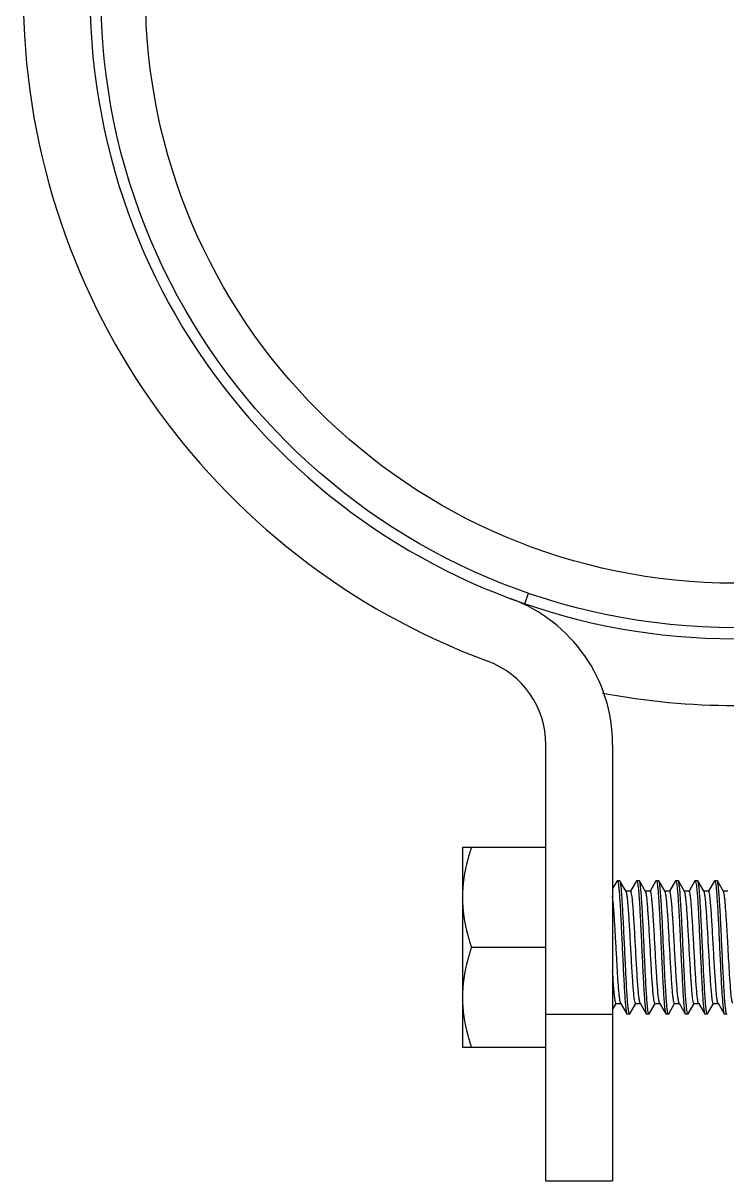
# Model space of a CAD drawing. Extents: x 27938 to 650306, y -92720 to 1524912.
# Drawn here: x 319024 to 319759, y 803491 to 804700 of the extents above; entities that cross this region are included whole.
import ezdxf

# ---------------------------------------------------------------- set-up
doc = ezdxf.new("R2010")
doc.units = 0
doc.header["$LTSCALE"] = 1000
doc.header["$MEASUREMENT"] = 0

msp = doc.modelspace()

# ---------------------------------------------------------------- linework, layer by layer
at = {"linetype": 'Continuous'}
for p, q in [((319547.8, 804093.8), (319551.6, 804104.8)), ((319569.7, 803490.8), (319569.7, 803946.5)), ((319639.4, 803946.5), (319639.4, 803490.8)), ((319482.6, 803839.3), (319569.7, 803839.3)), ((319482.6, 803839.3), (319482.6, 803630.2)), ((319644.1, 803804.2), (319639.4, 803796.1)), ((319644.1, 803804.2), (319644.3, 803804.4)), ((319646.9, 803804.4), (319644.3, 803804.4)), ((319646.9, 803804.4), (319644.3, 803804.4)), ((319644.3, 803804.4), (319644.4, 803804.4)), ((319647.1, 803804.2), (319646.9, 803804.4)), ((319653.6, 803793.1), (319647.1, 803804.2)), ((319664.4, 803804.2), (319658.2, 803793.4)), ((319664.4, 803804.2), (319664.7, 803804.4)), ((319667.2, 803804.4), (319664.7, 803804.4)), ((319667.2, 803804.4), (319664.7, 803804.4)), ((319664.7, 803804.4), (319664.7, 803804.4)), ((319667.5, 803804.2), (319667.2, 803804.4)), ((319673.9, 803793.1), (319667.5, 803804.2)), ((319684.7, 803804.2), (319678.5, 803793.4)), ((319684.7, 803804.2), (319685, 803804.4)), ((319687.5, 803804.4), (319685, 803804.4)), ((319687.5, 803804.4), (319685, 803804.4)), ((319685, 803804.4), (319685, 803804.4)), ((319687.8, 803804.2), (319687.5, 803804.4)), ((319694.2, 803793.1), (319687.8, 803804.2)), ((319705.1, 803804.2), (319698.8, 803793.4)), ((319705.1, 803804.2), (319705.3, 803804.4)), ((319707.9, 803804.4), (319705.3, 803804.4)), ((319707.9, 803804.4), (319705.3, 803804.4)), ((319705.3, 803804.4), (319705.4, 803804.4)), ((319708.1, 803804.2), (319707.9, 803804.4)), ((319714.6, 803793.1), (319708.1, 803804.2)), ((319725.4, 803804.2), (319719.2, 803793.4)), ((319725.4, 803804.2), (319725.7, 803804.4)), ((319728.2, 803804.4), (319725.7, 803804.4)), ((319728.2, 803804.4), (319725.7, 803804.4)), ((319725.7, 803804.4), (319725.7, 803804.4)), ((319728.5, 803804.2), (319728.2, 803804.4)), ((319734.9, 803793.1), (319728.5, 803804.2)), ((319745.7, 803804.2), (319739.5, 803793.4)), ((319745.7, 803804.2), (319746, 803804.4)), ((319748.5, 803804.4), (319746, 803804.4)), ((319748.5, 803804.4), (319746, 803804.4)), ((319746, 803804.4), (319746, 803804.4)), ((319748.8, 803804.2), (319748.5, 803804.4)), ((319755.2, 803793.1), (319748.8, 803804.2)), ((319658.3, 803793.4), (319653.4, 803793.4)), ((319678.6, 803793.4), (319673.7, 803793.4)), ((319699, 803793.4), (319694.1, 803793.4)), ((319694.4, 803792.8), (319694.2, 803793.1)), ((319719.3, 803793.4), (319714.4, 803793.4)), ((319739.6, 803793.4), (319734.7, 803793.4)), ((319759.9, 803793.4), (319755.1, 803793.4)), ((319569.7, 803734.7), (319491.9, 803734.7)), ((319639.4, 803669.4), (319643.2, 803676)), ((319643.1, 803676.1), (319648, 803676.1)), ((319647.8, 803676.3), (319654.3, 803665.2)), ((319657.3, 803665.2), (319663.5, 803676)), ((319663.4, 803676.1), (319668.3, 803676.1)), ((319668.2, 803676.3), (319674.6, 803665.2)), ((319677.6, 803665.2), (319683.9, 803676)), ((319683.8, 803676.1), (319688.6, 803676.1)), ((319688.5, 803676.3), (319694.9, 803665.2)), ((319698, 803665.2), (319704.2, 803676)), ((319704.1, 803676.1), (319709, 803676.1)), ((319708.8, 803676.3), (319715.2, 803665.2)), ((319718.3, 803665.2), (319724.5, 803676)), ((319724.4, 803676.1), (319729.3, 803676.1)), ((319729.1, 803676.3), (319735.6, 803665.2)), ((319738.6, 803665.2), (319744.9, 803676)), ((319744.7, 803676.1), (319749.6, 803676.1)), ((319749.5, 803676.3), (319755.9, 803665.2)), ((319569.7, 803665), (319639.4, 803665)), ((319654.3, 803665.2), (319654.5, 803665)), ((319657.1, 803665), (319654.5, 803665)), ((319657.1, 803665), (319654.5, 803665)), ((319657.1, 803665), (319657, 803665)), ((319657.3, 803665.2), (319657.1, 803665)), ((319674.6, 803665.2), (319674.8, 803665)), ((319677.4, 803665), (319674.8, 803665)), ((319677.4, 803665), (319674.8, 803665)), ((319677.4, 803665), (319677.3, 803665)), ((319677.6, 803665.2), (319677.4, 803665)), ((319694.9, 803665.2), (319695.2, 803665)), ((319697.7, 803665), (319695.2, 803665)), ((319697.7, 803665), (319695.2, 803665)), ((319698, 803665.2), (319697.7, 803665)), ((319697.7, 803665), (319697.7, 803665)), ((319715.2, 803665.2), (319715.5, 803665)), ((319718, 803665), (319715.5, 803665)), ((319718, 803665), (319715.5, 803665)), ((319718.3, 803665.2), (319718, 803665)), ((319718, 803665), (319718, 803665)), ((319735.6, 803665.2), (319735.8, 803665)), ((319738.4, 803665), (319735.8, 803665)), ((319738.4, 803665), (319735.8, 803665)), ((319738.4, 803665), (319738.3, 803665)), ((319738.6, 803665.2), (319738.4, 803665)), ((319755.9, 803665.2), (319756.2, 803665)), ((319758.4, 803665), (319756.2, 803665)), ((319758.4, 803665), (319756.2, 803665)), ((319758.5, 803665.1), (319758.4, 803665.3)), ((319759, 803665.2), (319758.7, 803665)), ((319569.7, 803630.2), (319482.6, 803630.2)), ((319569.7, 803490.8), (319639.4, 803490.8))]:
    msp.add_line(p, q, dxfattribs=at)
for radius in [662.1, 615.6]:
    msp.add_circle((319767.2, 804730.8), radius, dxfattribs=at)
for centre, radius, start, end in [((319767.2, 804730.8), 743.4, 110.3175, 249.6825), ((319767.2, 804730.8), 673.7, 109, 71), ((319476.8, 803946.5), 162.6, 0, 69.6825), ((319476.8, 803946.5), 92.9, 0, 69.6825), ((319767.2, 804730.8), 743.4, 259.2619, 280.7381)]:
    msp.add_arc(centre, radius, start, end, dxfattribs=at)
for points, knots in [([(319491.9, 803839.3), (319490.5, 803835), (319485.4, 803818.1), (319482.6, 803800.3), (319482.6, 803787)], [0, 0, 0, 0, 0.251892, 1, 1, 1, 1]), ([(319644.4, 803804.4), (319644.4, 803804.4), (319644.7, 803804.2), (319644.7, 803803.9), (319644.8, 803803.7)], [0, 0, 0, 0, 0.146246, 1, 1, 1, 1]), ([(319644.8, 803803.7), (319645.1, 803802.7), (319645.5, 803800), (319646.1, 803794.9), (319646.6, 803787.8), (319647.5, 803775.1), (319648.4, 803756.4), (319649.5, 803732.5), (319650.5, 803712.2), (319651.3, 803697), (319651.8, 803687.1), (319652.4, 803678.9), (319652.9, 803672.5), (319653.6, 803668.2), (319653.9, 803665.9), (319654.3, 803665.2)], [0, 0, 0, 0, 0.021868, 0.059293, 0.111148, 0.175758, 0.334416, 0.514504, 0.692433, 0.773207, 0.844889, 0.905123, 0.951944, 0.983855, 1, 1, 1, 1]), ([(319656.6, 803665.8), (319656.3, 803666.7), (319655.9, 803669.5), (319655.3, 803674.6), (319654.8, 803681.7), (319653.9, 803694.4), (319653, 803713), (319651.9, 803736.9), (319650.9, 803757.2), (319650.1, 803772.5), (319649.6, 803782.3), (319649, 803790.5), (319648.5, 803797), (319647.8, 803801.3), (319647.5, 803803.5), (319647.1, 803804.2)], [0, 0, 0, 0, 0.021893, 0.059337, 0.111209, 0.175831, 0.334488, 0.514558, 0.692467, 0.773229, 0.8449, 0.905129, 0.951948, 0.983856, 1, 1, 1, 1]), ([(319664.7, 803804.4), (319664.8, 803804.4), (319665, 803804.2), (319665.1, 803803.9), (319665.1, 803803.7)], [0, 0, 0, 0, 0.147522, 1, 1, 1, 1]), ([(319665.1, 803803.7), (319665.4, 803802.7), (319665.8, 803800), (319666.4, 803794.9), (319667, 803787.9), (319667.8, 803775.2), (319668.7, 803756.5), (319669.9, 803732.6), (319670.8, 803712.3), (319671.6, 803697), (319672.2, 803687.2), (319672.8, 803678.9), (319673.3, 803672.5), (319673.9, 803668.2), (319674.2, 803665.9), (319674.6, 803665.2)], [0, 0, 0, 0, 0.02168, 0.058952, 0.110694, 0.175227, 0.333837, 0.514005, 0.692077, 0.772934, 0.8447, 0.905011, 0.95189, 0.983838, 1, 1, 1, 1]), ([(319676.9, 803665.8), (319676.6, 803666.7), (319676.2, 803669.5), (319675.6, 803674.6), (319675.1, 803681.7), (319674.3, 803694.4), (319673.3, 803713), (319672.2, 803736.9), (319671.3, 803757.2), (319670.5, 803772.5), (319669.9, 803782.3), (319669.3, 803790.5), (319668.8, 803797), (319668.2, 803801.3), (319667.9, 803803.5), (319667.5, 803804.2)], [0, 0, 0, 0, 0.021869, 0.059298, 0.111159, 0.175773, 0.334425, 0.514513, 0.692436, 0.773203, 0.844885, 0.905123, 0.951945, 0.983855, 1, 1, 1, 1]), ([(319685, 803804.4), (319685.1, 803804.4), (319685.3, 803804.2), (319685.4, 803803.9), (319685.5, 803803.7)], [0, 0, 0, 0, 0.146192, 1, 1, 1, 1]), ([(319685.5, 803803.7), (319685.8, 803802.7), (319686.2, 803800), (319686.8, 803794.9), (319687.3, 803787.8), (319688.1, 803775.1), (319689.1, 803756.4), (319690.2, 803732.5), (319691.1, 803712.2), (319691.9, 803697), (319692.5, 803687.1), (319693.1, 803678.9), (319693.6, 803672.5), (319694.2, 803668.2), (319694.5, 803665.9), (319694.9, 803665.2)], [0, 0, 0, 0, 0.021875, 0.059308, 0.111172, 0.175789, 0.334441, 0.514524, 0.692444, 0.773209, 0.844888, 0.905124, 0.951946, 0.983855, 1, 1, 1, 1]), ([(319697.2, 803665.7), (319696.9, 803666.7), (319696.5, 803669.4), (319696, 803674.5), (319695.4, 803681.6), (319694.6, 803694.3), (319693.6, 803712.9), (319692.5, 803736.8), (319691.6, 803757.1), (319690.8, 803772.4), (319690.2, 803782.3), (319689.6, 803790.5), (319689.1, 803797), (319688.5, 803801.3), (319688.2, 803803.5), (319687.8, 803804.2)], [0, 0, 0, 0, 0.021696, 0.058981, 0.110733, 0.175273, 0.333889, 0.51405, 0.692109, 0.772959, 0.844718, 0.905021, 0.951895, 0.98384, 1, 1, 1, 1]), ([(319705.4, 803804.4), (319705.4, 803804.4), (319705.7, 803804.2), (319705.7, 803803.9), (319705.8, 803803.7)], [0, 0, 0, 0, 0.146067, 1, 1, 1, 1]), ([(319705.8, 803803.7), (319706.1, 803802.7), (319706.5, 803800), (319707.1, 803794.9), (319707.6, 803787.8), (319708.5, 803775.1), (319709.4, 803756.4), (319710.5, 803732.5), (319711.5, 803712.2), (319712.3, 803697), (319712.8, 803687.1), (319713.4, 803678.9), (319713.9, 803672.5), (319714.5, 803668.2), (319714.9, 803665.9), (319715.2, 803665.2)], [0, 0, 0, 0, 0.021894, 0.059339, 0.111212, 0.175833, 0.334492, 0.514561, 0.69247, 0.773231, 0.844902, 0.905131, 0.951948, 0.983856, 1, 1, 1, 1]), ([(319717.6, 803665.8), (319717.3, 803666.7), (319716.9, 803669.5), (319716.3, 803674.6), (319715.7, 803681.7), (319714.9, 803694.4), (319714, 803713), (319712.9, 803736.9), (319711.9, 803757.2), (319711.1, 803772.5), (319710.5, 803782.3), (319710, 803790.5), (319709.4, 803797), (319708.8, 803801.3), (319708.5, 803803.5), (319708.1, 803804.2)], [0, 0, 0, 0, 0.021872, 0.059299, 0.111157, 0.175768, 0.334426, 0.51451, 0.692437, 0.773209, 0.84489, 0.905124, 0.951944, 0.983855, 1, 1, 1, 1]), ([(319725.7, 803804.4), (319725.7, 803804.4), (319726, 803804.2), (319726.1, 803803.9), (319726.1, 803803.7)], [0, 0, 0, 0, 0.14652, 1, 1, 1, 1]), ([(319726.1, 803803.7), (319726.4, 803802.7), (319726.8, 803800), (319727.4, 803794.9), (319728, 803787.8), (319728.8, 803775.1), (319729.7, 803756.4), (319730.8, 803732.5), (319731.8, 803712.3), (319732.6, 803697), (319733.2, 803687.1), (319733.7, 803678.9), (319734.3, 803672.5), (319734.9, 803668.2), (319735.2, 803665.9), (319735.6, 803665.2)], [0, 0, 0, 0, 0.021827, 0.05922, 0.111051, 0.175644, 0.334293, 0.514399, 0.692358, 0.77315, 0.84485, 0.9051, 0.951933, 0.983851, 1, 1, 1, 1]), ([(319737.9, 803665.8), (319737.6, 803666.7), (319737.2, 803669.5), (319736.6, 803674.6), (319736.1, 803681.7), (319735.2, 803694.4), (319734.3, 803713), (319733.2, 803736.9), (319732.2, 803757.2), (319731.4, 803772.5), (319730.9, 803782.3), (319730.3, 803790.5), (319729.8, 803797), (319729.2, 803801.3), (319728.8, 803803.5), (319728.5, 803804.2)], [0, 0, 0, 0, 0.021888, 0.05933, 0.1112, 0.17582, 0.334476, 0.514549, 0.692461, 0.773223, 0.844896, 0.905127, 0.951947, 0.983856, 1, 1, 1, 1]), ([(319746, 803804.4), (319746.1, 803804.4), (319746.3, 803804.2), (319746.4, 803803.9), (319746.5, 803803.7)], [0, 0, 0, 0, 0.147302, 1, 1, 1, 1]), ([(319746.5, 803803.7), (319746.8, 803802.7), (319747.2, 803800), (319747.7, 803794.9), (319748.3, 803787.8), (319749.1, 803775.1), (319750.1, 803756.5), (319751.2, 803732.6), (319752.1, 803712.3), (319752.9, 803697), (319753.5, 803687.2), (319754.1, 803678.9), (319754.6, 803672.5), (319755.2, 803668.2), (319755.5, 803665.9), (319755.9, 803665.2)], [0, 0, 0, 0, 0.021712, 0.059011, 0.110774, 0.175321, 0.333937, 0.514091, 0.692138, 0.77298, 0.844732, 0.90503, 0.9519, 0.983841, 1, 1, 1, 1]), ([(319758.4, 803665.3), (319758, 803666.1), (319757.7, 803668.5), (319757.1, 803673.1), (319756.5, 803679.9), (319755.9, 803688.5), (319755.4, 803698.8), (319754.5, 803714.5), (319753.6, 803735.2), (319752.6, 803755.9), (319751.8, 803771.5), (319751.2, 803781.6), (319750.6, 803790.1), (319750.1, 803796.8), (319749.5, 803801.2), (319749.2, 803803.5), (319748.8, 803804.2)], [0, 0, 0, 0, 0.017781, 0.051792, 0.101046, 0.163901, 0.238227, 0.321493, 0.50325, 0.684515, 0.767186, 0.840711, 0.902583, 0.950706, 0.983484, 1, 1, 1, 1]), ([(319482.6, 803787), (319482.6, 803773.7), (319485.4, 803755.9), (319490.5, 803739), (319491.9, 803734.7)], [0, 0, 0, 0, 0.748108, 1, 1, 1, 1]), ([(319647.8, 803676.3), (319647.5, 803676.8), (319647.2, 803678.5), (319646.7, 803681.6), (319646.2, 803686.2), (319645.4, 803694.6), (319644.6, 803707.6), (319643.6, 803724.9), (319642.6, 803743.2), (319641.6, 803760.6), (319640.6, 803775.4), (319639.9, 803784.1), (319639.4, 803787.7)], [0, 0, 0, 0, 0.015697, 0.044446, 0.085716, 0.138485, 0.272802, 0.433446, 0.603652, 0.765638, 0.902498, 1, 1, 1, 1]), ([(319663.4, 803676.1), (319663.3, 803676.1), (319663, 803676.5), (319662.6, 803677.8), (319662, 803680.9), (319661.5, 803685.9), (319660.9, 803692.8), (319660.3, 803701.1), (319659.7, 803710.6), (319659.1, 803721.1), (319658.3, 803735.6), (319657.5, 803750), (319656.7, 803763.7), (319656.1, 803772.7), (319655.5, 803780.3), (319654.9, 803786.3), (319654.3, 803790.3), (319653.9, 803792.5), (319653.6, 803793.1)], [0, 0, 0, 0, 0.003456, 0.010692, 0.037889, 0.081613, 0.140407, 0.212192, 0.2944, 0.384075, 0.47799, 0.664972, 0.751304, 0.828651, 0.894236, 0.945722, 0.981321, 1, 1, 1, 1]), ([(319668.2, 803676.3), (319667.8, 803677), (319667.4, 803679.1), (319666.8, 803683.2), (319666.2, 803689.2), (319665.6, 803696.8), (319665, 803705.7), (319664.2, 803719.5), (319663.4, 803733.9), (319662.6, 803748.4), (319662, 803758.8), (319661.4, 803768.3), (319660.8, 803776.7), (319660.2, 803783.5), (319659.7, 803788.5), (319659.1, 803791.6), (319658.7, 803793), (319658.4, 803793.4), (319658.3, 803793.4)], [0, 0, 0, 0, 0.01868, 0.054278, 0.105764, 0.171348, 0.248694, 0.335026, 0.52201, 0.615925, 0.705601, 0.787808, 0.859593, 0.918386, 0.962109, 0.989306, 0.996546, 1, 1, 1, 1]), ([(319683.8, 803676.1), (319683.6, 803676.1), (319683.3, 803676.5), (319682.9, 803677.8), (319682.4, 803680.9), (319681.8, 803685.9), (319681.2, 803692.8), (319680.6, 803701.1), (319680, 803710.6), (319679.4, 803721.1), (319678.6, 803735.6), (319677.8, 803750), (319677, 803763.7), (319676.4, 803772.7), (319675.8, 803780.3), (319675.3, 803786.3), (319674.6, 803790.3), (319674.3, 803792.5), (319673.9, 803793.1)], [0, 0, 0, 0, 0.003455, 0.010693, 0.037891, 0.081614, 0.140407, 0.212192, 0.2944, 0.384075, 0.47799, 0.664974, 0.751306, 0.828653, 0.894237, 0.945722, 0.98132, 1, 1, 1, 1]), ([(319688.5, 803676.3), (319688.1, 803677), (319687.8, 803679.1), (319687.1, 803683.2), (319686.6, 803689.2), (319686, 803696.8), (319685.4, 803705.7), (319684.5, 803719.5), (319683.8, 803733.9), (319683, 803748.4), (319682.4, 803758.8), (319681.8, 803768.3), (319681.2, 803776.7), (319680.6, 803783.5), (319680, 803788.5), (319679.5, 803791.6), (319679.1, 803793), (319678.8, 803793.4), (319678.6, 803793.4)], [0, 0, 0, 0, 0.018679, 0.054277, 0.105763, 0.171348, 0.248695, 0.335027, 0.52201, 0.615925, 0.7056, 0.787807, 0.859593, 0.918386, 0.96211, 0.989308, 0.996544, 1, 1, 1, 1]), ([(319704.1, 803676.1), (319703.9, 803676.1), (319703.7, 803676.5), (319703.3, 803677.8), (319702.7, 803680.8), (319702.2, 803685.7), (319701.6, 803692.4), (319701, 803700.5), (319700.4, 803709.9), (319699.8, 803720.1), (319699, 803734.4), (319698.1, 803751.7), (319697.1, 803768), (319696.2, 803779.1), (319695.7, 803785.3), (319695.1, 803789.7), (319694.7, 803792.1), (319694.4, 803792.8)], [0, 0, 0, 0, 0.003398, 0.010481, 0.037063, 0.079811, 0.137346, 0.207687, 0.288384, 0.376611, 0.469274, 0.654855, 0.819309, 0.886268, 0.939811, 0.978111, 1, 1, 1, 1]), ([(319708.8, 803676.3), (319708.4, 803677), (319708.1, 803679.1), (319707.5, 803683.2), (319706.9, 803689.2), (319706.3, 803696.8), (319705.7, 803705.7), (319704.9, 803719.5), (319704.1, 803733.9), (319703.3, 803748.4), (319702.7, 803758.8), (319702.1, 803768.3), (319701.5, 803776.7), (319700.9, 803783.5), (319700.3, 803788.5), (319699.8, 803791.6), (319699.4, 803793), (319699.1, 803793.4), (319699, 803793.4)], [0, 0, 0, 0, 0.01868, 0.054279, 0.105766, 0.17135, 0.248697, 0.335029, 0.522011, 0.615926, 0.705601, 0.78781, 0.859595, 0.918388, 0.962111, 0.989307, 0.996546, 1, 1, 1, 1]), ([(319724.4, 803676.1), (319724.3, 803676.1), (319724, 803676.5), (319723.6, 803677.8), (319723, 803680.9), (319722.5, 803685.9), (319721.9, 803692.8), (319721.3, 803701.1), (319720.7, 803710.6), (319720.1, 803721.1), (319719.3, 803735.6), (319718.5, 803750), (319717.7, 803763.7), (319717.1, 803772.7), (319716.5, 803780.3), (319715.9, 803786.3), (319715.3, 803790.3), (319714.9, 803792.5), (319714.6, 803793.1)], [0, 0, 0, 0, 0.003456, 0.010692, 0.037889, 0.081613, 0.140406, 0.212192, 0.294399, 0.384075, 0.477989, 0.664972, 0.751304, 0.828651, 0.894236, 0.945722, 0.981321, 1, 1, 1, 1]), ([(319728.9, 803676.9), (319728.6, 803677.8), (319728.2, 803680.4), (319727.6, 803685), (319727, 803691.4), (319726.2, 803702.6), (319725.2, 803718.9), (319724.3, 803736.1), (319723.5, 803750.2), (319722.9, 803760.3), (319722.3, 803769.5), (319721.8, 803777.4), (319721.2, 803784), (319720.6, 803788.7), (319720.1, 803791.7), (319719.7, 803793), (319719.4, 803793.4), (319719.3, 803793.4)], [0, 0, 0, 0, 0.024737, 0.065402, 0.120735, 0.188882, 0.353983, 0.53832, 0.629884, 0.716845, 0.796224, 0.865309, 0.92175, 0.963653, 0.989702, 0.996649, 1, 1, 1, 1]), ([(319744.7, 803676.1), (319744.6, 803676.1), (319744.3, 803676.5), (319743.9, 803677.8), (319743.4, 803680.9), (319742.8, 803685.9), (319742.2, 803692.8), (319741.6, 803701.1), (319741, 803710.6), (319740.4, 803721.1), (319739.6, 803735.6), (319738.8, 803750), (319738, 803763.7), (319737.4, 803772.7), (319736.8, 803780.3), (319736.2, 803786.3), (319735.6, 803790.3), (319735.2, 803792.5), (319734.9, 803793.1)], [0, 0, 0, 0, 0.003456, 0.010693, 0.037891, 0.081614, 0.140408, 0.212193, 0.2944, 0.384075, 0.47799, 0.664974, 0.751306, 0.828653, 0.894237, 0.945723, 0.981321, 1, 1, 1, 1]), ([(319749.5, 803676.3), (319749.1, 803677), (319748.7, 803679.1), (319748.1, 803683.2), (319747.6, 803689.2), (319747, 803696.8), (319746.4, 803705.7), (319745.5, 803719.5), (319744.7, 803733.9), (319743.9, 803748.4), (319743.3, 803758.8), (319742.7, 803768.3), (319742.1, 803776.7), (319741.5, 803783.5), (319741, 803788.5), (319740.4, 803791.6), (319740, 803793), (319739.8, 803793.4), (319739.6, 803793.4)], [0, 0, 0, 0, 0.018679, 0.054277, 0.105763, 0.171348, 0.248694, 0.335027, 0.52201, 0.615925, 0.7056, 0.787807, 0.859592, 0.918386, 0.96211, 0.989307, 0.996544, 1, 1, 1, 1]), ([(319764.8, 803676.3), (319764.4, 803676.9), (319764, 803679), (319763.4, 803682.8), (319762.9, 803688.5), (319761.8, 803702.4), (319760.8, 803719.8), (319759.7, 803740), (319758.8, 803755.3), (319758, 803769.1), (319757.2, 803779.1), (319756.6, 803785.6), (319756.2, 803789), (319755.8, 803791.4), (319755.4, 803792.7), (319755.2, 803793.1)], [0, 0, 0, 0, 0.017852, 0.051664, 0.100534, 0.162875, 0.407985, 0.545976, 0.68048, 0.801297, 0.899285, 0.937334, 0.967097, 0.988058, 1, 1, 1, 1]), ([(319491.9, 803734.7), (319490.5, 803730.5), (319485.4, 803713.5), (319482.6, 803695.7), (319482.6, 803682.4)], [0, 0, 0, 0, 0.251892, 1, 1, 1, 1]), ([(319643.1, 803676.1), (319642.8, 803676.1), (319642.5, 803677.1), (319642.1, 803678.7), (319641.6, 803681.7), (319641.2, 803685.6), (319640.8, 803690.6), (319640.1, 803698.8), (319639.7, 803705.4), (319639.4, 803710.1)], [0, 0, 0, 0, 0.021802, 0.074827, 0.160247, 0.276725, 0.42207, 0.593424, 1, 1, 1, 1]), ([(319482.6, 803682.4), (319482.6, 803669.2), (319485.4, 803651.4), (319490.5, 803634.4), (319491.9, 803630.2)], [0, 0, 0, 0, 0.748108, 1, 1, 1, 1]), ([(319657, 803665), (319657, 803665), (319656.7, 803665.2), (319656.7, 803665.5), (319656.6, 803665.8)], [0, 0, 0, 0, 0.146075, 1, 1, 1, 1]), ([(319677.3, 803665), (319677.3, 803665), (319677.1, 803665.2), (319677, 803665.5), (319676.9, 803665.8)], [0, 0, 0, 0, 0.146237, 1, 1, 1, 1]), ([(319697.7, 803665), (319697.6, 803665), (319697.4, 803665.2), (319697.3, 803665.5), (319697.2, 803665.7)], [0, 0, 0, 0, 0.147411, 1, 1, 1, 1]), ([(319718, 803665), (319718, 803665), (319717.7, 803665.2), (319717.6, 803665.5), (319717.6, 803665.8)], [0, 0, 0, 0, 0.14622, 1, 1, 1, 1]), ([(319738.3, 803665), (319738.3, 803665), (319738, 803665.2), (319738, 803665.5), (319737.9, 803665.8)], [0, 0, 0, 0, 0.146104, 1, 1, 1, 1]), ([(319758.7, 803665), (319758.7, 803665), (319758.6, 803665), (319758.6, 803665.1), (319758.5, 803665.1)], [0, 0, 0, 0, 0.450523, 1, 1, 1, 1])]:
    msp.add_open_spline(points, degree=3, knots=knots, dxfattribs=at)
msp.add_open_spline([(319729.1, 803676.3), (319729, 803676.5), (319729, 803676.7), (319728.9, 803676.9)], degree=3, dxfattribs=at)

doc.saveas('drawing.dxf')
